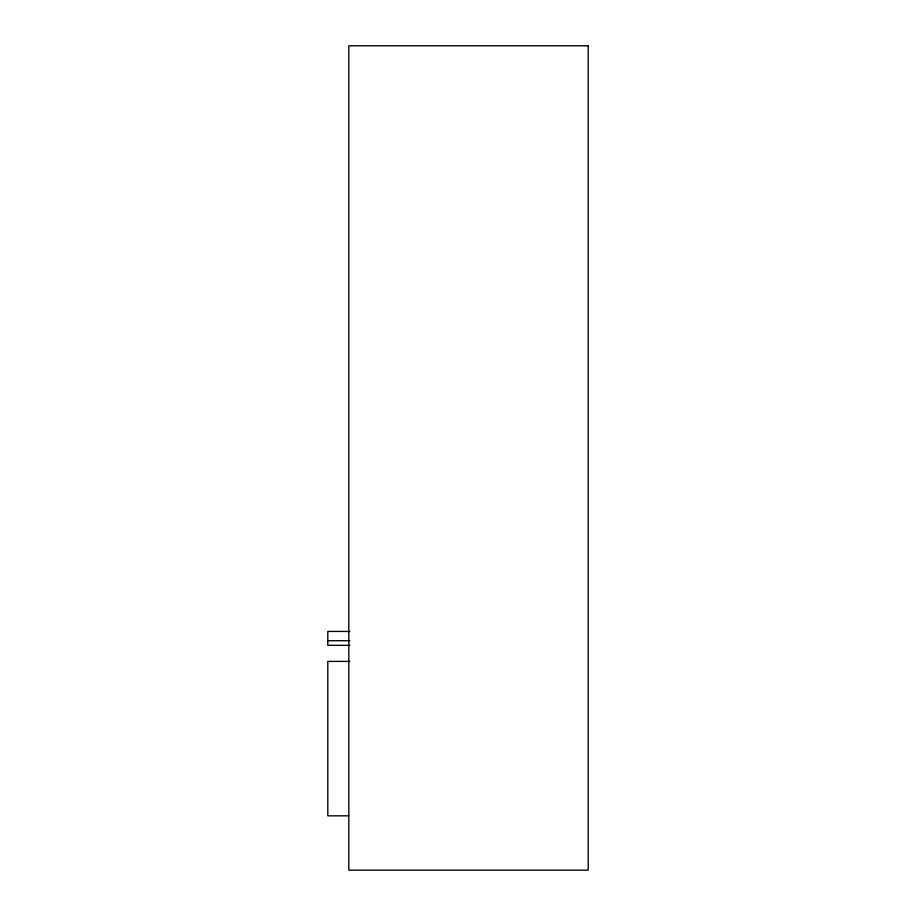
<?xml version="1.0" encoding="UTF-8"?>
<svg xmlns="http://www.w3.org/2000/svg" width="916" height="916" viewBox="0 0 916 916"><rect width="100%" height="100%" fill="white"/><g stroke="black" fill="none" stroke-linecap="round" stroke-linejoin="round"><path stroke-width="1.37" d="M349.946 631.433L327.802 631.433L327.802 645.333L349.946 645.333M327.802 640.708L349.946 640.708M349.843 661.398L327.802 661.398L327.802 815.835L348.813 815.835M588.198 45.8L348.813 45.8L348.813 870.2L588.198 870.2L588.198 45.8"/></g></svg>
